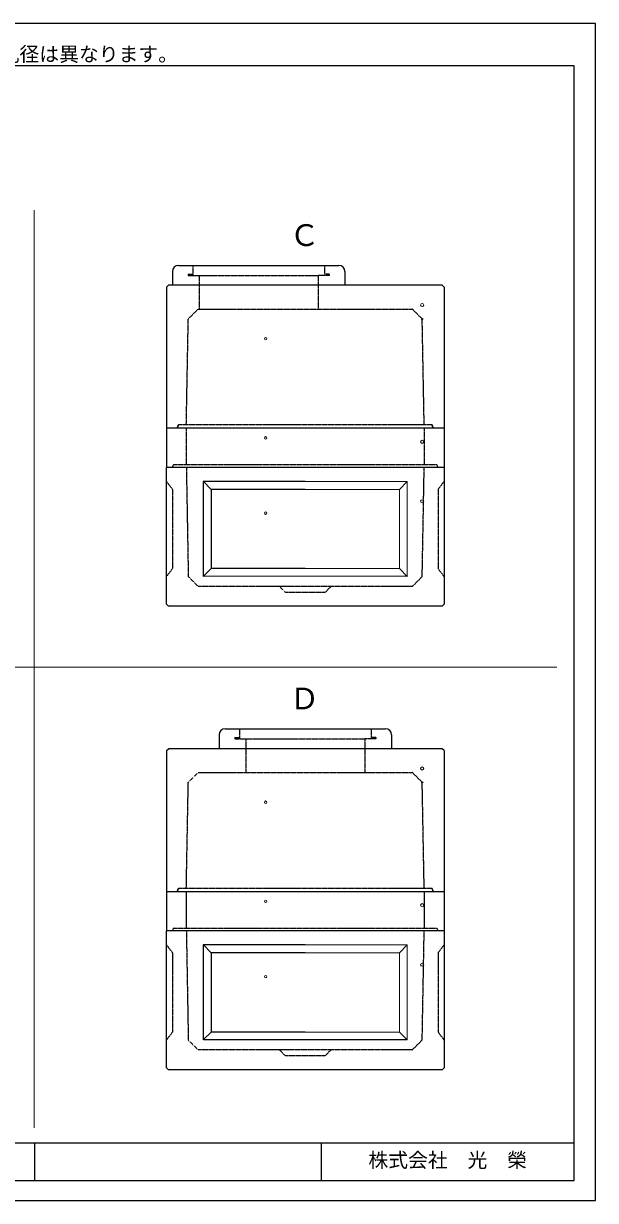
# Model space of a CAD drawing. Units: millimetres, scale not verified. Extents: x -420 to 421, y -297 to 297.
# Drawn here: x 132 to 421, y -297 to 297 of the extents above; entities that cross this region are included whole.
import ezdxf
from ezdxf.enums import TextEntityAlignment as Align

# ---------------------------------------------------------------- set-up
doc = ezdxf.new("R2010")
doc.units = ezdxf.units.MM
doc.header["$PDMODE"] = 32
doc.header["$PDSIZE"] = 0.5
doc.linetypes.add('USER2', pattern=[4.7625, 3.175, -1.5875])
doc.layers.add('0-0', color=7, linetype='Continuous')
for name, color, linetype, lineweight in [('0-1_0', 9, 'Continuous', 25), ('0-2_dims', 7, 'Continuous', 18), ('0-3_pen1実線', 4, 'Continuous', 13), ('0-4_pen2実線', 3, 'Continuous', 13), ('0-5_pen3実線', 7, 'Continuous', 25), ('0-6_pen4実線', 7, 'Continuous', 25), ('0-7_pen2破線', 3, 'USER2', 25), ('0-9_draw', 7, 'Continuous', 13)]:
    doc.layers.add(name, color=color, linetype=linetype, lineweight=lineweight)
doc.styles.add('ＭＳ ゴシック', font='')
doc.styles.get('ＭＳ ゴシック').set_extended_font_data('MS Gothic')

# ---------------------------------------------------------------- blocks, each defined once
blk = doc.blocks.new('部分図 1')
at = {"layer": '0-1_0'}
blk.add_lwpolyline([(0, 0), (16824, 0), (16824, 11878), (0, 11878)], close=True, dxfattribs=at)
at = {"layer": '0-2_dims'}
for p, q in [((11159.96, 731.96), (11159.96, 9993)), ((16434, 5383), (5700, 5383))]:
    blk.add_line(p, q, dxfattribs=at)
at = {"layer": '0-3_pen1実線'}
for p, q in [((14026.1, 9330.4), (14032.05, 9336.35)), ((14496.6, 4653.6), (14502.55, 4659.55))]:
    blk.add_line(p, q, dxfattribs=at)
at = {"layer": '0-4_pen2実線'}
for centre, radius in [((15076, 9036.6), 16), ((13496, 8696.6), 12), ((13496, 7696.6), 12), ((15076, 7656.6), 16), ((15076, 7056.6), 16), ((13496, 6936.6), 12), ((15076, 4359.6), 16), ((13496, 4019.6), 12), ((13496, 3019.6), 12), ((15076, 2979.6), 16), ((15076, 2379.6), 16), ((13496, 2259.6), 12)]:
    blk.add_circle(centre, radius, dxfattribs=at)
at = {"layer": '0-5_pen3実線'}
for p, q in [((12616.1, 9436.35), (14236.1, 9436.35)), ((12556.1, 9376.35), (12556.1, 9236.35)), ((14296.1, 9376.35), (14296.1, 9236.35)), ((12496, 9216.6), (12516, 9236.6)), ((12496, 9216.6), (12496, 7796.6)), ((15276, 9236.6), (12516, 9236.6)), ((15296, 9216.6), (15276, 9236.6)), ((15296, 9216.6), (15296, 7796.6)), ((12496, 7796.6), (12496, 7396.6)), ((12496, 7796.6), (15296, 7796.6)), ((15296, 7796.6), (15296, 7396.6)), ((15296, 7396.6), (12496, 7396.6)), ((12496, 6016.6), (12496, 7396.6)), ((12868, 7256.6), (12948, 7176.6)), ((12946, 6376.6), (12866, 6296.6)), ((14926, 6296.6), (12868.7, 6299.3)), ((13896, 6376.6), (12946, 6376.6)), ((12496, 6016.6), (12516, 5996.6)), ((15276, 5996.6), (12516, 5996.6)), ((13086.6, 4759.55), (14706.6, 4759.55)), ((13026.6, 4699.55), (13026.6, 4559.55)), ((14766.6, 4699.55), (14766.6, 4559.55)), ((12496, 4539.6), (12516, 4559.6)), ((12496, 4539.6), (12496, 3119.6)), ((15276, 4559.6), (12516, 4559.6)), ((15296, 4539.6), (15276, 4559.6)), ((15296, 4539.6), (15296, 3119.6)), ((12496, 3119.6), (15296, 3119.6)), ((12496, 3119.6), (12496, 2719.6)), ((15296, 3119.6), (15296, 2719.6)), ((12496, 1339.6), (12496, 2719.6)), ((15296, 2719.6), (12496, 2719.6)), ((12868, 2579.6), (12948, 2499.6)), ((12946, 1699.6), (12866, 1619.6)), ((13896, 1699.6), (12946, 1699.6)), ((14926, 1619.6), (12868.7, 1622.3)), ((12496, 1339.6), (12516, 1319.6)), ((15276, 1319.6), (12516, 1319.6)), ((11164, 580), (11164, 200))]:
    blk.add_line(p, q, dxfattribs=at)
for points in [[(15296, 7396.6), (15296, 6016.6), (15276, 5996.6)], [(13896, 7256.6), (12866, 7256.6), (12866, 6296.6)], [(13896, 7176.6), (12946, 7176.6), (12946, 6376.6)], [(15296, 2719.6), (15296, 1339.6), (15276, 1319.6)], [(13896, 2579.6), (12866, 2579.6), (12866, 1619.6)], [(13896, 2499.6), (12946, 2499.6), (12946, 1699.6)]]:
    blk.add_lwpolyline(points, dxfattribs=at)
for centre, start, end in [((12616.1, 9376.35), 90, 180), ((14236.1, 9376.35), 0, 90), ((13086.6, 4699.55), 90, 180), ((14706.6, 4699.55), 0, 90)]:
    blk.add_arc(centre, 60, start, end, dxfattribs=at)
at = {"layer": '0-6_pen4実線'}
for p, q in [((200, 580), (16610, 580)), ((14055, 580), (14055, 200))]:
    blk.add_line(p, q, dxfattribs=at)
blk.add_lwpolyline([(200, 200), (16610, 200), (16610, 11452), (200, 11452)], close=True, dxfattribs=at)
at = {"layer": '0-7_pen2破線'}
for p, q in [((12762.1, 9436.35), (12762.1, 9336.35)), ((14090.1, 9436.35), (14090.1, 9348.35)), ((12714.1, 9348.35), (12714.1, 9336.35)), ((12714.1, 9348.35), (12762.1, 9348.35)), ((12714.1, 9336.35), (14026.1, 9336.35)), ((12826.1, 9336.35), (12826.1, 9236.35)), ((14138.1, 9336.35), (14026.1, 9336.35)), ((14026.1, 9336.35), (14026.1, 9236.35)), ((14138.1, 9348.35), (14090.1, 9348.35)), ((14138.1, 9348.35), (14138.1, 9336.35)), ((12825.2, 9236.2), (12825.2, 8996.2)), ((14025, 9236.6), (14025, 8996.6)), ((15076, 8896.6), (14976, 8996.6)), ((15096, 7826.6), (15076, 8896.6)), ((15176, 7826.6), (12616, 7826.6)), ((12696, 7796.6), (12696, 7426.6)), ((15096, 7796.6), (15096, 7426.6)), ((12556, 7396.6), (12566, 7426.6)), ((12566, 7426.6), (13896, 7426.6)), ((13896, 7426.6), (15226, 7426.6)), ((15076, 6296.6), (15096, 7396.6)), ((15236, 7396.6), (15226, 7426.6)), ((12496, 7256.6), (12556, 7176.6)), ((12556, 7176.6), (12556, 6376.6)), ((12556, 6376.6), (12496, 6296.6)), ((14976, 6196.6), (15076, 6296.6)), ((14976, 6196.6), (12816, 6196.6)), ((14096, 6136.6), (14156, 6196.6)), ((13232.6, 4759.55), (13232.6, 4659.55)), ((14560.6, 4759.55), (14560.6, 4671.55)), ((13184.6, 4671.55), (13184.6, 4659.55)), ((13184.6, 4671.55), (13232.6, 4671.55)), ((13184.6, 4659.55), (14496.6, 4659.55)), ((13296.6, 4659.55), (13296.6, 4559.55)), ((14608.6, 4659.55), (14496.6, 4659.55)), ((14496.6, 4659.55), (14496.6, 4559.55)), ((14608.6, 4671.55), (14560.6, 4671.55)), ((14608.6, 4671.55), (14608.6, 4659.55)), ((13296.4, 4559.6), (13296.4, 4319.6)), ((14497, 4559.6), (14497, 4319.6)), ((15076, 4219.6), (14976, 4319.6)), ((15096, 3149.6), (15076, 4219.6)), ((15176, 3149.6), (12616, 3149.6)), ((12696, 3119.6), (12696, 2749.6)), ((15096, 3119.6), (15096, 2749.6)), ((12556, 2719.6), (12566, 2749.6)), ((12566, 2749.6), (13896, 2749.6)), ((13896, 2749.6), (15226, 2749.6)), ((15236, 2719.6), (15226, 2749.6)), ((15076, 1619.6), (15096, 2719.6)), ((12496, 2579.6), (12556, 2499.6)), ((12556, 2499.6), (12556, 1699.6)), ((12556, 1699.6), (12496, 1619.6)), ((14976, 1519.6), (15076, 1619.6)), ((14976, 1519.6), (12816, 1519.6)), ((14096, 1459.6), (14156, 1519.6))]:
    blk.add_line(p, q, dxfattribs=at)
for points in [[(12696, 7826.6), (12716, 8896.6), (12816, 8996.6)], [(12816, 8996.6), (13896, 8996.6), (14976, 8996.6)], [(12606, 7796.6), (12616, 7826.6), (12606, 7796.6)], [(15176, 7826.6), (15186, 7796.6), (15176, 7826.6)], [(12696.53, 7396.6), (12716, 6296.6), (12816, 6196.6)], [(15296, 7256.6), (15236, 7176.6), (15236, 6376.6), (15296, 6296.6)], [(14096, 6136.6), (13696, 6136.6), (13636, 6196.6)], [(12696, 3149.6), (12716, 4219.6), (12816, 4319.6)], [(12816, 4319.6), (13896, 4319.6), (14976, 4319.6)], [(12606, 3119.6), (12616, 3149.6), (12606, 3119.6)], [(15176, 3149.6), (15186, 3119.6), (15176, 3149.6)], [(12696.53, 2719.6), (12716, 1619.6), (12816, 1519.6)], [(15296, 2579.6), (15236, 2499.6), (15236, 1699.6), (15296, 1619.6)], [(14096, 1459.6), (13696, 1459.6), (13636, 1519.6)]]:
    blk.add_lwpolyline(points, dxfattribs=at)
for p in [(15076, 8896.6), (15076, 4219.6)]:
    blk.add_point(p, dxfattribs=at)
at = {"layer": '0-9_draw'}
for p, q in [((14926, 7256.6), (13896, 7256.6)), ((14926, 7256.6), (14846, 7176.6)), ((14926, 7256.6), (14926, 6296.6)), ((14846, 7176.6), (13896, 7176.6)), ((14846, 7176.6), (14846, 6376.6)), ((14846, 6376.6), (13896, 6376.6)), ((14846, 6376.6), (14926, 6296.6)), ((14926, 2579.6), (13896, 2579.6)), ((14846, 2499.6), (13896, 2499.6)), ((14926, 2579.6), (14846, 2499.6)), ((14846, 2499.6), (14846, 1699.6)), ((14926, 2579.6), (14926, 1619.6)), ((14846, 1699.6), (13896, 1699.6)), ((14846, 1699.6), (14926, 1619.6))]:
    blk.add_line(p, q, dxfattribs=at)
at = {"layer": '0-2_dims', "style": 'ＭＳ ゴシック'}
for s, height, p in [('※ＦＥＰ管メーカー・継手メーカーに依り、削孔径は異なります。', 146.6, (6613.66, 11451.93)), ('Ｃ', 219.9, (13737.92, 9566.8)), ('Ｄ', 219.9, (13737.92, 4889.8))]:
    blk.add_text(s, height=height, dxfattribs=at).set_placement(p, align=Align.BOTTOM_LEFT)
at = {"layer": '0-5_pen3実線', "style": 'ＭＳ ゴシック'}
blk.add_text('株式会社\u3000光\u3000榮', height=146.6, dxfattribs=at).set_placement((14533, 290), align=Align.BOTTOM_LEFT)

msp = doc.modelspace()

# ---------------------------------------------------------------- block references
at = {"layer": '0-0', "xscale": 0.05, "yscale": 0.05}
msp.add_blockref('部分図 1', (-420.5, -297), dxfattribs=at)

doc.saveas('drawing.dxf')
